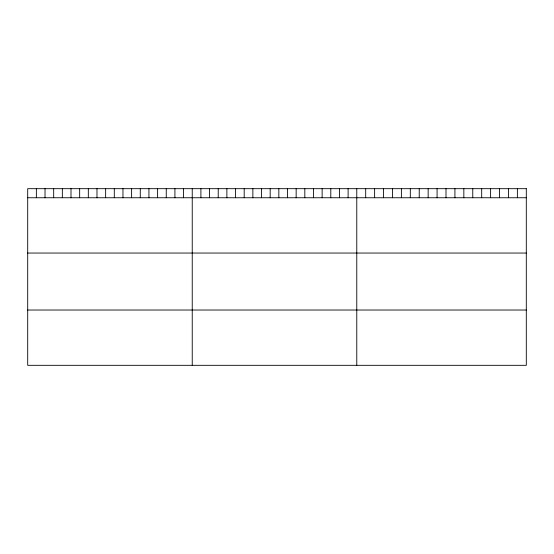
<?xml version="1.0" encoding="UTF-8"?>
<svg xmlns="http://www.w3.org/2000/svg" width="554" height="554" viewBox="0 0 554 554"><rect width="100%" height="100%" fill="white"/><g stroke="black" fill="none" stroke-linecap="round" stroke-linejoin="round"><path stroke-width="0.83" d="M27.7 197.75L526.3 197.75M27.7 253.046L526.3 253.046M27.7 310.025L526.3 310.025M517.381 188.679L517.381 197.75M508.454 188.679L508.454 197.75M499.535 188.679L499.535 197.75M490.609 188.679L490.609 197.75M481.689 188.679L481.689 197.75M472.763 188.679L472.763 197.75M463.843 188.679L463.843 197.75M454.924 188.679L454.924 197.75M445.998 188.679L445.998 197.75M437.078 188.679L437.078 197.75M428.152 188.679L428.152 197.75M419.233 188.679L419.233 197.75M410.313 188.679L410.313 197.75M401.387 188.679L401.387 197.75M392.467 188.679L392.467 197.75M383.541 188.679L383.541 197.75M374.622 188.679L374.622 197.75M365.695 188.679L365.695 197.75M356.776 188.679L356.776 365.321M348.113 188.679L348.113 197.75M339.457 188.679L339.457 197.75M330.793 188.679L330.793 197.75M322.137 188.679L322.137 197.75M313.474 188.679L313.474 197.75M304.818 188.679L304.818 197.75M296.155 188.679L296.155 197.75M287.498 188.679L287.498 197.75M278.835 188.679L278.835 197.75M270.179 188.679L270.179 197.75M261.516 188.679L261.516 197.75M252.859 188.679L252.859 197.75M244.196 188.679L244.196 197.75M235.54 188.679L235.54 197.75M226.877 188.679L226.877 197.75M218.221 188.679L218.221 197.75M209.557 188.679L209.557 197.75M200.901 188.679L200.901 197.75M192.238 188.679L192.238 365.321M183.575 188.679L183.575 197.75M174.919 188.679L174.919 197.75M166.255 188.679L166.255 197.75M157.599 188.679L157.599 197.75M148.936 188.679L148.936 197.75M140.28 188.679L140.28 197.75M131.617 188.679L131.617 197.75M122.96 188.679L122.96 197.75M114.297 188.679L114.297 197.75M105.641 188.679L105.641 197.75M96.978 188.679L96.978 197.75M88.321 188.679L88.321 197.75M79.658 188.679L79.658 197.75M71.002 188.679L71.002 197.75M62.339 188.679L62.339 197.75M53.683 188.679L53.683 197.75M45.019 188.679L45.019 197.75M36.363 188.679L36.363 197.75M526.3 188.679L27.7 188.679L27.7 365.321L526.3 365.321L526.3 188.679"/></g></svg>
